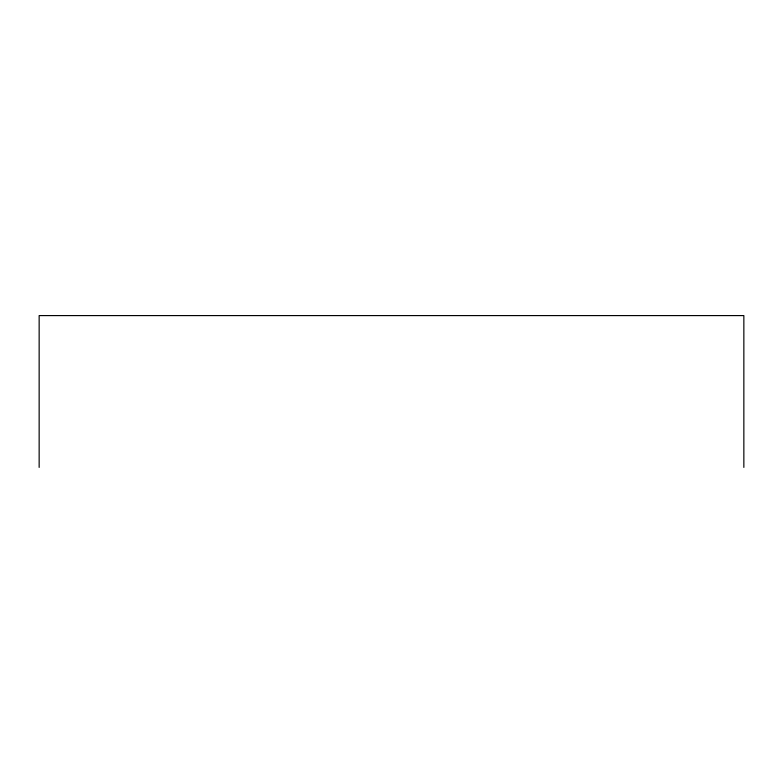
<?xml version="1.0" encoding="UTF-8"?>
<svg xmlns="http://www.w3.org/2000/svg" width="783" height="783" viewBox="0 0 783 783"><rect width="100%" height="100%" fill="white"/><g stroke="black" fill="none" stroke-linecap="round" stroke-linejoin="round"><path stroke-width="1.17" d="M743.85 467.412L743.85 315.588L39.15 315.588L39.15 467.412"/></g></svg>
